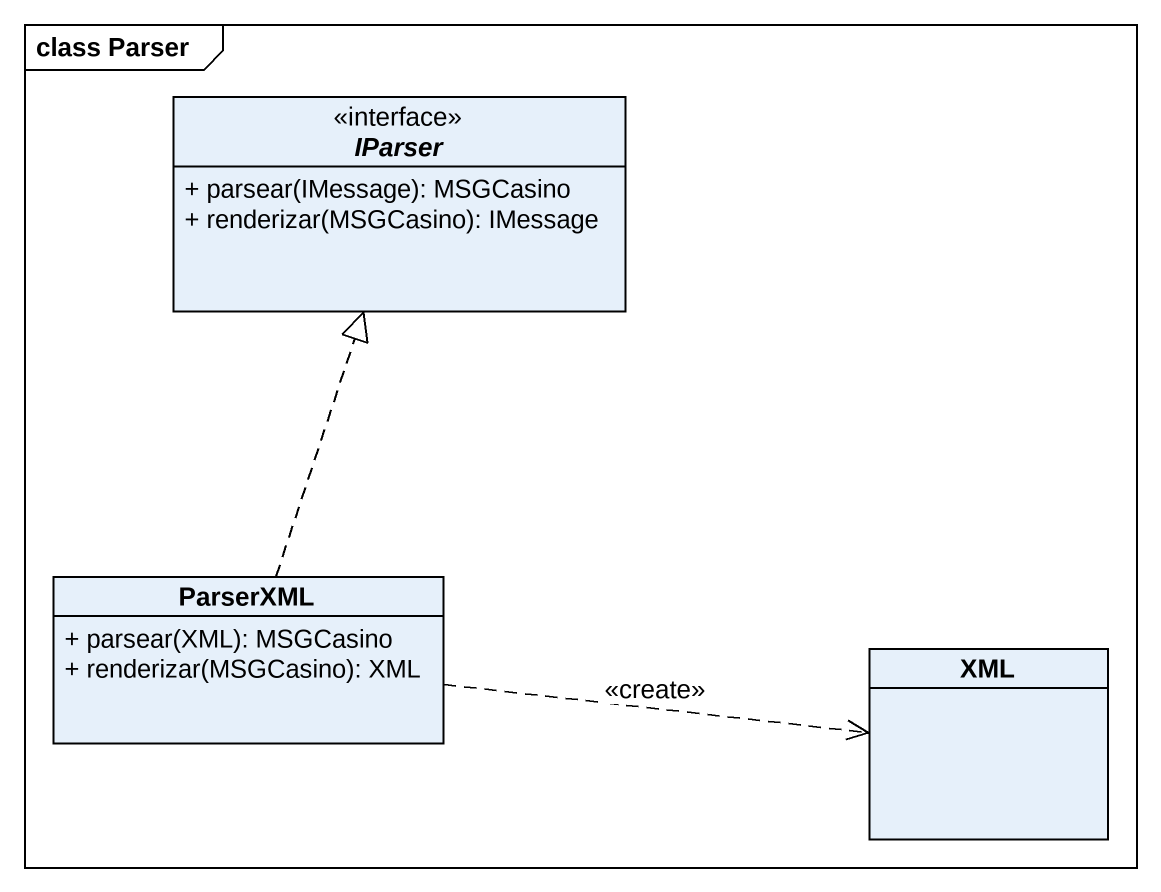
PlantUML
@startuml
mainframe class Parser
hide circle
hide empty members
skinparam classAttributeIconSize 0
interface IParser <<interface>> {
  + parsear(IMessage): MSGCasino
  + renderizar(MSGCasino): IMessage
}
class ParserXML {
  + parsear(XML): MSGCasino
  + renderizar(MSGCasino): XML
}
class XML
ParserXML .up.|> IParser
ParserXML .right.> XML : <<create>>
@enduml
